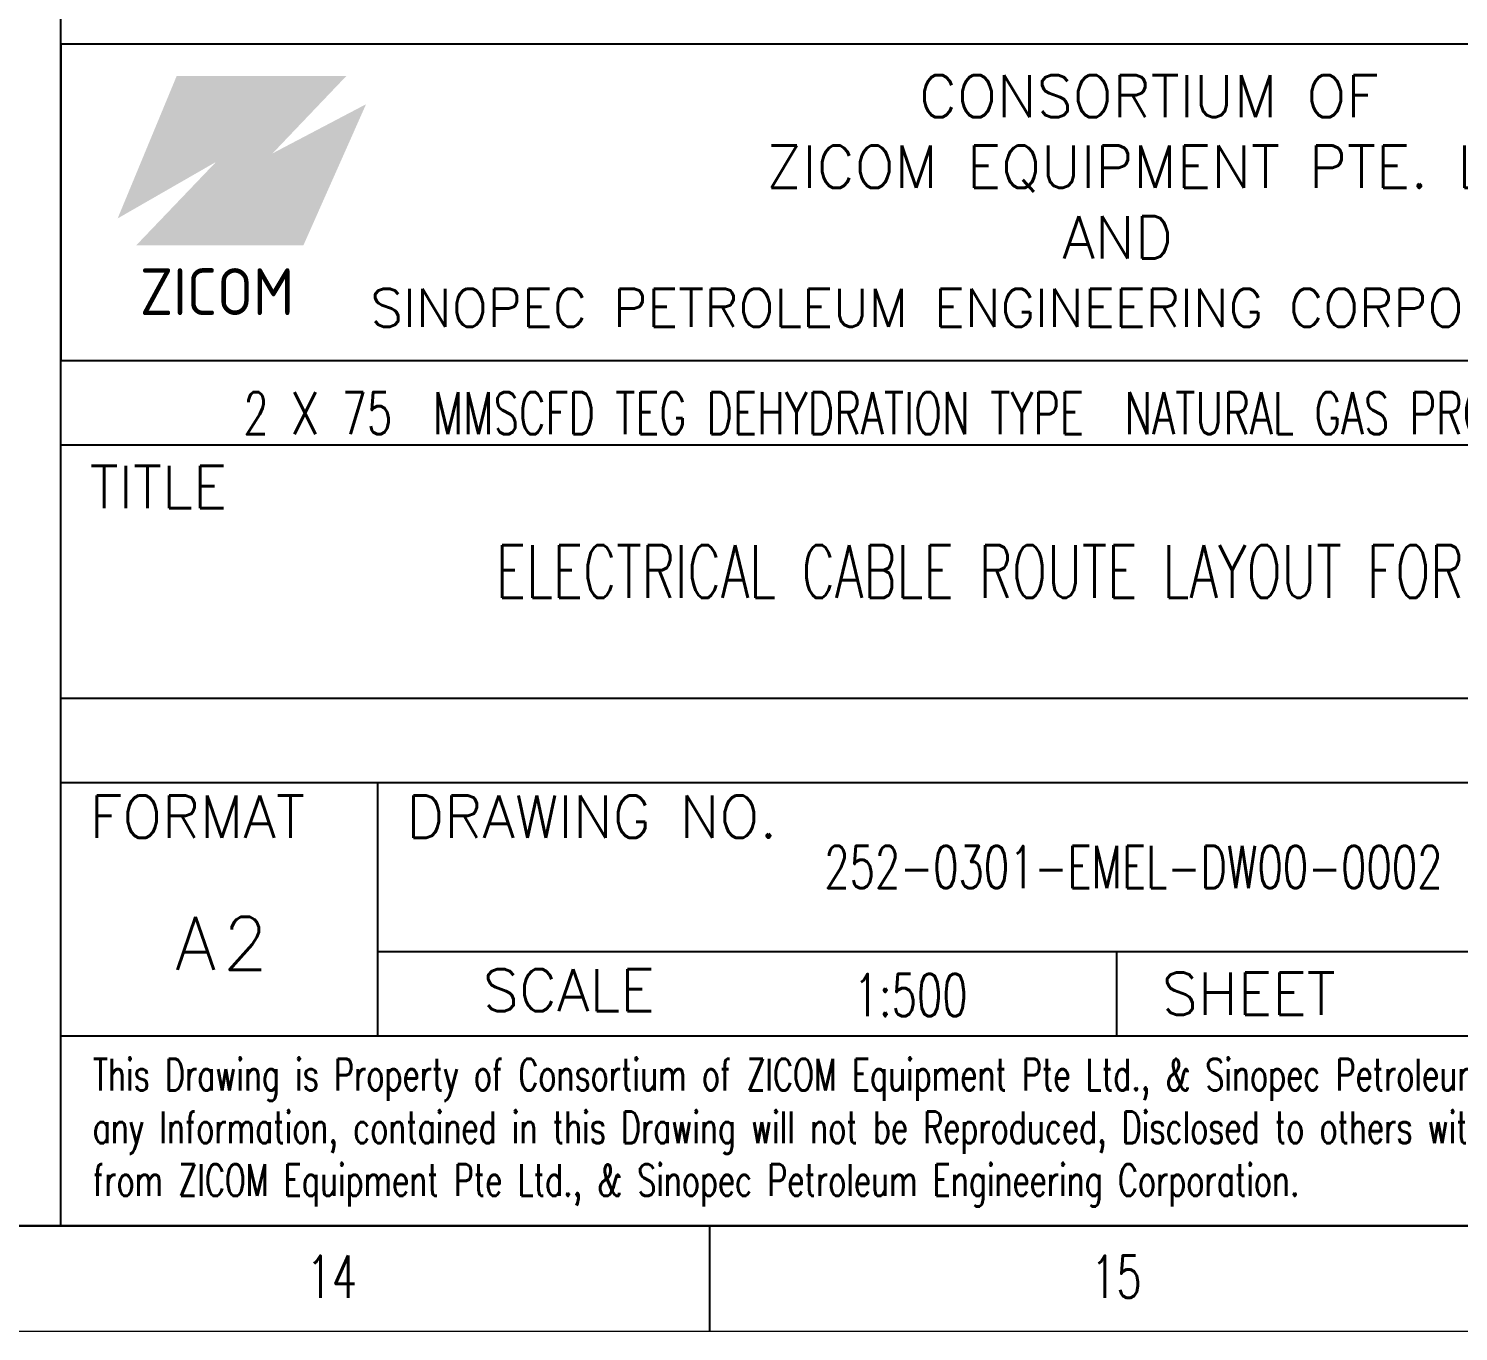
# Model space of a CAD drawing. Header units: inches. Extents: x 19 to 1016051, y 34 to 210034.
# Drawn here: x 591310 to 625168, y 34 to 30892 of the extents above; entities that cross this region are included whole.
import ezdxf
from ezdxf.enums import TextEntityAlignment as Align

# ---------------------------------------------------------------- set-up
doc = ezdxf.new("R2010")
doc.units = ezdxf.units.IN
doc.header["$MEASUREMENT"] = 0
doc.layers.add('CABLE TRAY POWER', color=3, linetype='Continuous')
doc.layers.add('TEG BORDER', color=7, linetype='Continuous')
doc.styles.add('1', font='isocp.shx')
doc.styles.add('CJP_坐标', font='txt_qlt.shx', dxfattribs={"width": 0.7, "height": 1.25, "bigfont": 'hztxt.shx'})
doc.styles.add('HZTXT', font='txt_qlt.shx', dxfattribs={"width": 0.7, "bigfont": 'hztxt.shx'})
doc.styles.add('TEG BORDER', font='txt_qlt.shx', dxfattribs={"width": 0.7, "bigfont": 'hztxt.shx'})

# ---------------------------------------------------------------- blocks, each defined once
blk = doc.blocks.new('ZICOM LOGO')
at = {"layer": 'TEG BORDER', "true_color": 0xff3333}
blk.add_hatch(color=20, dxfattribs=at).paths.add_polyline_path([(6.201, 2.803), (3.231, -3.888), (-4.69, -3.888), (-0.905, 0.069), (-5.564, -2.608), (-2.768, 4.141), (5.269, 4.141), (1.775, 0.476)])
at = {"layer": 'TEG BORDER', "color": 172, "style": '1'}
blk.add_text('ZICOM', height=2.2147, dxfattribs=at).set_placement((-4.507, -7.183))
blk = doc.blocks.new('TEG BORDER A2')
at = {"linetype": 'Continuous'}
blk.add_line((5, 5), (489, 5), dxfattribs=at)
for p, q in [((489, 5), (589, 5)), ((519.75, 0), (519.75, 5))]:
    blk.add_line(p, q)
at = {"color": 5, "lineweight": 15}
blk.add_lwpolyline([(0, 420), (594, 420), (594, 0), (0, 0)], close=True, dxfattribs=at)
blk.add_lwpolyline([(5, 415), (589, 415), (589, 5), (5, 5)], close=True)
at = {"layer": 'TEG BORDER'}
for p, q in [((489, 5), (489, 116)), ((489, 46), (589, 46)), ((489, 42), (589, 42)), ((489, 30), (589, 30)), ((489, 26), (589, 26)), ((504, 26), (504, 14)), ((504, 18), (574, 18)), ((539, 18), (539, 14)), ((489, 14), (589, 14)), ((489, 14), (589, 14))]:
    blk.add_line(p, q, dxfattribs=at)
at = {"layer": 'TEG BORDER', "color": 0}
for q in [(489, 46), (589, 61)]:
    blk.add_line((489, 61), q, dxfattribs=at)
blk.add_blockref('ZICOM LOGO', (497.26, 55.33))
at = {"insert": (490.52, 12.917), "char_height": 1.5, "attachment_point": 1, "style": 'CJP_坐标'}
blk.add_mtext_dynamic_manual_height_columns('This Drawing is Property of Consortium of ZICOM Equipment Pte Ltd., & Sinopec Petroleum Engineering Corporation and any Information, contained in this Drawing will not be Reproduced, Disclosed to others without Explicit Written Permission from ZICOM Equipment Pte Ltd., & Sinopec Petroleum Engineering Corporation.', width=97.09505, gutter_width=6.25, heights=[0], dxfattribs=at)
at = {"char_height": 2, "width": 2, "attachment_point": 7, "style": 'TEG BORDER'}
for s, insert in [('\\pi-0.033333;14', (500.672, 1.593)), ('\\pi2.2204e-016;15', (537.797, 1.593))]:
    blk.add_mtext(s, dxfattribs=dict(at, insert=insert))
at = {"layer": 'TEG BORDER', "color": 7, "style": 'TEG BORDER'}
for s, height, p in [('CONSORTIUM OF', 2, (529.647, 57.517)), ('ZICOM EQUIPMENT PTE. LTD.', 2, (522.4, 54.17)), ('AND', 2, (536.443, 50.823)), ('SINOPEC PETROLEUM ENGINEERING CORPORATION', 1.8, (503.665, 47.593))]:
    blk.add_text(s, height=height, dxfattribs=at).set_placement(p)
at = {"layer": 'TEG BORDER', "style": 'TEG BORDER'}
for s, height, p in [(' TITLE', 2, (489, 39)), (' FORMAT', 2, (489, 23.382)), (' DRAWING NO.', 2, (504, 23.382)), ('A', 2.5, (494.425, 17.132)), ('2', 2.5, (496.675, 17.132)), ('SCALE', 2, (508.99, 15.164)), ('SHEET', 2, (541.151, 15))]:
    blk.add_text(s, height=height, dxfattribs=at).set_placement(p)
at = {"layer": 'TEG BORDER', "lineweight": 25, "insert": (489, 44), "char_height": 2, "width": 100, "attachment_point": 4, "style": 'TEG BORDER'}
blk.add_mtext('\\pi8.6498,t17.239,20.65;2 {\\H1.5x;x\\H0.66667x; 75  MMSCFD TEG DEHYDRATION TYPE  NATURAL GAS PROCESS PLANT}', dxfattribs=at)

msp = doc.modelspace()

# ---------------------------------------------------------------- block references
at = {"xscale": 500, "yscale": 500, "zscale": 500}
msp.add_blockref('TEG BORDER A2', (347571, 34), dxfattribs=at)

# ---------------------------------------------------------------- texts
at = {"layer": 'CABLE TRAY POWER', "color": 0, "style": 'HZTXT', "width": 0.7}
for s, height, p in [('ELECTRICAL CABLE ROUTE LAYOUT FOR LOCATION J', 1250, (617471, 18034)), ('252-0301-EMEL-DW00-0002', 1000, (617471, 11034)), ('1:500', 1000, (612196, 8000))]:
    msp.add_text(s, height=height, dxfattribs=at).set_placement(p, align=Align.MIDDLE_CENTER)

doc.saveas('drawing.dxf')
